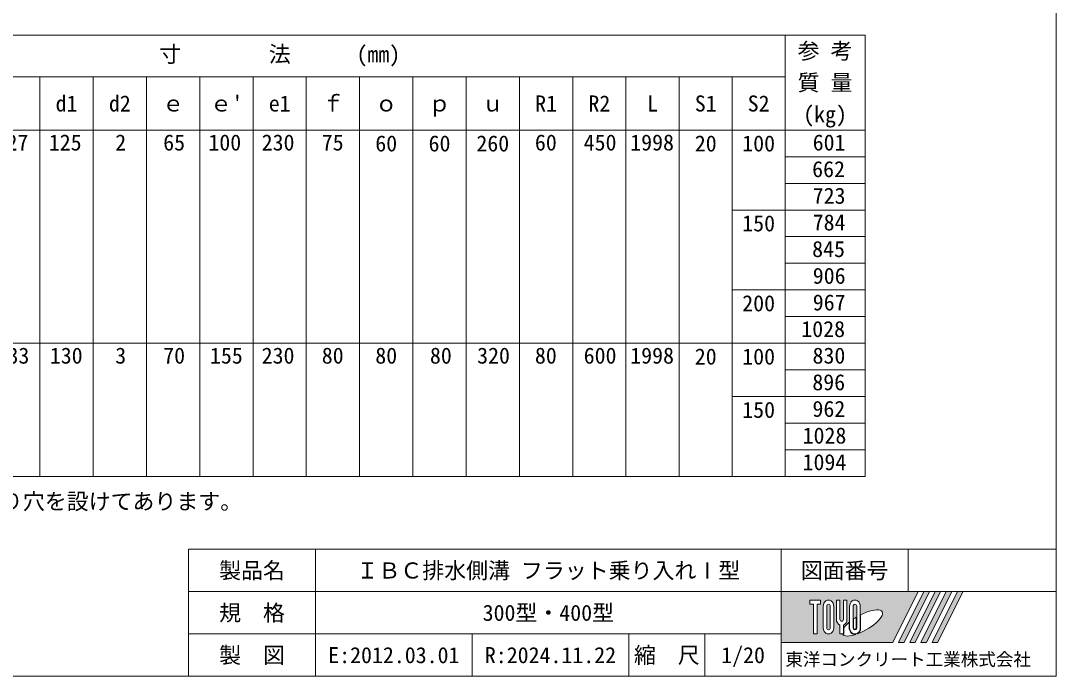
# Model space of a CAD drawing. Units: millimetres at full size; details may follow other scales. Extents: x 8967 to 12827, y 5337 to 10937.
# Drawn here: x 10381 to 12827, y 5337 to 6885 of the extents above; entities that cross this region are included whole.
import ezdxf
from ezdxf.enums import TextEntityAlignment as Align

# ---------------------------------------------------------------- set-up
doc = ezdxf.new("R2010")
doc.units = ezdxf.units.MM
doc.header["$LTSCALE"] = 10
for name, color, linetype, lineweight in [('0_2', 7, 'Continuous', 9), ('枠', 5, 'Continuous', 5), ('補助線', 8, 'Continuous', 13)]:
    doc.layers.add(name, color=color, linetype=linetype, lineweight=lineweight)
doc.styles.add('ＭＳ ゴシック', font='')
doc.styles.get('ＭＳ ゴシック').set_extended_font_data('MS Gothic')

msp = doc.modelspace()

# ---------------------------------------------------------------- hatches: boundary and pattern name
at = {"layer": '枠'}
h = msp.add_hatch(color=7, dxfattribs=at)
h.paths.add_polyline_path([(12177.32, 5536.6), (12177.32, 5416.6), (12441.32, 5416.6), (12501.32, 5536.6)])
edge = h.paths.add_edge_path(flags=16)
edge.add_ellipse((12369, 5462.73), major_axis=(47.01585, 26.31662), ratio=0.34714733951099963, start_angle=-144.31121569395435, end_angle=72.18990356030616, ccw=False)
edge.add_ellipse((12351.59, 5451.37), major_axis=(-0, 16), ratio=0.8463541875, start_angle=-160.70345584572, end_angle=-90.00000000005076)
edge.add_line((12365.13, 5451.37), (12365.13, 5481.87))
edge = h.paths.add_edge_path(flags=16)
edge.add_ellipse((12351.59, 5501.83), major_axis=(-0, 14.76923), ratio=0.8463541534423831, start_angle=-90.00000000000472, end_angle=89.99999999999545, ccw=False)
edge.add_line((12364.09, 5501.83), (12364.09, 5451.37))
edge.add_ellipse((12351.59, 5451.37), major_axis=(0, 14.76923), ratio=0.8463541534423831, start_angle=90.0000000000266, end_angle=-89.99999999997277, ccw=False)
edge.add_line((12339.09, 5451.37), (12339.09, 5501.83))
edge = h.paths.add_edge_path(flags=16)
edge.add_line((12355.76, 5501.83), (12355.76, 5451.37))
edge.add_ellipse((12351.59, 5451.37), major_axis=(-0, 4.92308), ratio=0.8463542211507153, start_angle=89.99999999997021, end_angle=-90.00000000002962, ccw=False)
edge.add_line((12347.43, 5451.37), (12347.43, 5501.83))
edge.add_ellipse((12351.59, 5501.83), major_axis=(-0, 4.92308), ratio=0.8463542211507153, start_angle=-90.00000000005912, end_angle=89.99999999994031, ccw=False)
edge = h.paths.add_edge_path(flags=16)
edge.add_line((12354.72, 5476.04), (12354.72, 5451.37))
edge.add_ellipse((12351.59, 5451.37), major_axis=(0, 3.69231), ratio=0.8463540961371586, start_angle=90.0000000001578, end_angle=-89.99999999984169, ccw=False)
edge.add_line((12348.47, 5451.37), (12348.47, 5472))
edge.add_ellipse((12369, 5462.73), major_axis=(47.01585, 26.31662), ratio=0.34714733951099963, start_angle=107.79174152027852, end_angle=126.47131839506872, ccw=False)
edge = h.paths.add_edge_path(flags=16)
edge.add_line((12332.84, 5516.6), (12332.84, 5471.37))
edge.add_ellipse((12320.34, 5471.37), major_axis=(0, 14.76923), ratio=0.8463541534423831, start_angle=-163.34116673754124, end_angle=-89.99999999998113, ccw=False)
edge.add_line((12324.51, 5457.45), (12324.51, 5436.6))
edge.add_line((12324.51, 5436.6), (12316.18, 5436.6))
edge.add_line((12316.18, 5436.6), (12316.18, 5457.45))
edge.add_ellipse((12320.34, 5471.37), major_axis=(-0, 14.76923), ratio=0.8463541534423831, start_angle=89.9999999999813, end_angle=163.34116673754113, ccw=False)
edge.add_line((12307.84, 5471.37), (12307.84, 5516.6))
edge.add_line((12307.84, 5516.6), (12316.18, 5516.6))
edge.add_line((12316.18, 5516.6), (12316.18, 5471.37))
edge.add_ellipse((12320.34, 5471.37), major_axis=(0, 4.92308), ratio=0.8463542211507153, start_angle=90.00000000004619, end_angle=-89.99999999995396)
edge.add_line((12324.51, 5471.37), (12324.51, 5516.6))
edge.add_line((12324.51, 5516.6), (12332.84, 5516.6))
edge = h.paths.add_edge_path(flags=16)
edge.add_line((12338.05, 5464.11), (12338.05, 5451.37))
edge.add_ellipse((12351.59, 5451.37), major_axis=(0, 16), ratio=0.8463541875, start_angle=90.00000000001806, end_angle=-171.54426984634338)
edge.add_ellipse((12369, 5462.73), major_axis=(47.01585, 26.31662), ratio=0.34714733951099963, start_angle=-178.6495357090032, end_angle=-148.2924418321519, ccw=False)
edge.add_line((12322.71, 5435.37), (12325.55, 5435.37))
edge.add_line((12325.55, 5435.37), (12325.55, 5450.97))
edge.add_ellipse((12369, 5462.73), major_axis=(47.01585, 26.31662), ratio=0.34714733951099963, start_angle=148.21912017273542, end_angle=165.90812154571032, ccw=False)
edge = h.paths.add_edge_path(flags=16)
edge.add_ellipse((12289.09, 5501.83), major_axis=(0, 14.76923), ratio=0.8463541534423831, start_angle=-89.9999999999693, end_angle=90.00000000003081, ccw=False)
edge.add_line((12301.59, 5501.83), (12301.59, 5451.37))
edge.add_ellipse((12289.09, 5451.37), major_axis=(-0, 14.76923), ratio=0.8463541534423831, start_angle=89.99999999998431, end_angle=-90.0000000000154, ccw=False)
edge.add_line((12276.59, 5451.37), (12276.59, 5501.83))
edge = h.paths.add_edge_path(flags=16)
edge.add_line((12293.26, 5501.83), (12293.26, 5451.37))
edge.add_ellipse((12289.09, 5451.37), major_axis=(0, 4.92308), ratio=0.8463542211507153, start_angle=90.0000000000548, end_angle=-89.99999999994566, ccw=False)
edge.add_line((12284.93, 5451.37), (12284.93, 5501.83))
edge.add_ellipse((12289.09, 5501.83), major_axis=(-0, 4.92308), ratio=0.8463542211507153, start_angle=-90.00000000005912, end_angle=89.99999999994031, ccw=False)
h.paths.add_polyline_path([(12270.34, 5516.6), (12270.34, 5506.76), (12262.01, 5506.76), (12262.01, 5436.6), (12253.68, 5436.6), (12253.68, 5506.76), (12245.34, 5506.76), (12245.34, 5516.6)], flags=16)
for points in [[(12454.52, 5416.6), (12467.72, 5416.6), (12527.72, 5536.6), (12514.52, 5536.6)], [(12554.12, 5536.6), (12540.92, 5536.6), (12480.92, 5416.6), (12494.12, 5416.6)], [(12580.52, 5536.6), (12567.32, 5536.6), (12507.32, 5416.6), (12520.52, 5416.6)], [(12606.92, 5536.6), (12593.72, 5536.6), (12533.72, 5416.6), (12546.92, 5416.6)]]:
    msp.add_hatch(color=7, dxfattribs=at).paths.add_polyline_path(points)

# ---------------------------------------------------------------- linework, layer by layer
at = {"layer": '0_2'}
for p, q in [((9419.16, 6851.51), (12375.44, 6851.51)), ((12186.63, 6851.51), (12186.63, 5808.86)), ((12375.44, 6851.51), (12375.44, 5808.86)), ((9796.78, 6752.91), (12186.63, 6752.91)), ((10426.15, 5808.86), (10426.15, 6752.91)), ((10552.02, 5808.86), (10552.02, 6752.91)), ((10677.9, 5808.86), (10677.9, 6752.91)), ((10803.77, 5808.86), (10803.77, 6752.91)), ((10929.64, 5808.86), (10929.64, 6752.91)), ((11055.52, 5808.86), (11055.52, 6752.91)), ((11181.39, 5808.86), (11181.39, 6752.91)), ((11307.26, 5808.86), (11307.26, 6752.91)), ((11433.14, 5808.86), (11433.14, 6752.91)), ((11559.01, 5808.86), (11559.01, 6752.91)), ((11684.88, 5808.86), (11684.88, 6752.91)), ((11810.76, 5808.86), (11810.76, 6752.91)), ((11936.63, 5808.86), (11936.63, 6752.91)), ((12061.63, 5808.86), (12061.63, 6752.91)), ((9419.16, 6627.03), (12375.44, 6627.03)), ((12186.63, 6564.1), (12375.44, 6564.1)), ((12186.63, 6501.16), (12375.44, 6501.16)), ((12061.63, 6438.22), (12375.44, 6438.22)), ((12186.63, 6375.29), (12375.44, 6375.29)), ((12186.63, 6312.35), (12375.44, 6312.35)), ((12061.63, 6249.41), (12375.44, 6249.41)), ((12186.63, 6186.48), (12375.44, 6186.48)), ((9419.16, 6123.54), (12186.63, 6123.54)), ((12186.63, 6123.54), (12375.44, 6123.54)), ((12186.63, 6060.6), (12375.44, 6060.6)), ((12061.63, 5997.67), (12375.44, 5997.67)), ((12186.63, 5934.73), (12375.44, 5934.73)), ((12186.63, 5871.79), (12375.44, 5871.79)), ((9419.16, 5808.86), (12375.44, 5808.86))]:
    msp.add_line(p, q, dxfattribs=at)
at = {"layer": '枠', "lineweight": 13}
for q in [(12827.3, 10936.6), (8967.3, 5336.6)]:
    msp.add_line((12827.3, 5336.6), q, dxfattribs=at)
at = {"layer": '枠', "lineweight": 20}
for p, q in [((12827.3, 5636.6), (10777.32, 5636.6)), ((10777.32, 5336.6), (10777.32, 5636.6)), ((11077.32, 5336.6), (11077.32, 5636.6)), ((12177.32, 5336.6), (12177.32, 5636.6)), ((12477.32, 5536.6), (12477.32, 5636.6)), ((12827.3, 5536.6), (10777.32, 5536.6)), ((12177.32, 5436.6), (10777.32, 5436.6)), ((11447.32, 5336.6), (11447.32, 5436.6)), ((11817.32, 5336.6), (11817.32, 5436.6)), ((11997.32, 5336.6), (11997.32, 5436.6))]:
    msp.add_line(p, q, dxfattribs=at)
at = {"layer": '枠'}
for p, q in [((12177.32, 5536.6), (12501.32, 5536.6)), ((12177.32, 5536.6), (12177.32, 5416.6)), ((12177.32, 5536.6), (12501.32, 5536.6)), ((12177.32, 5536.6), (12177.32, 5416.6)), ((12177.32, 5536.6), (12501.32, 5536.6)), ((12177.32, 5536.6), (12177.32, 5416.6)), ((12501.32, 5536.6), (12441.32, 5416.6)), ((12514.52, 5536.6), (12454.52, 5416.6)), ((12527.72, 5536.6), (12467.72, 5416.6)), ((12540.92, 5536.6), (12480.92, 5416.6)), ((12554.12, 5536.6), (12494.12, 5416.6)), ((12567.32, 5536.6), (12507.32, 5416.6)), ((12514.52, 5536.6), (12527.72, 5536.6)), ((12514.52, 5536.6), (12527.72, 5536.6)), ((12514.52, 5536.6), (12527.72, 5536.6)), ((12580.52, 5536.6), (12520.52, 5416.6)), ((12593.72, 5536.6), (12533.72, 5416.6)), ((12540.92, 5536.6), (12554.12, 5536.6)), ((12540.92, 5536.6), (12554.12, 5536.6)), ((12540.92, 5536.6), (12554.12, 5536.6)), ((12606.92, 5536.6), (12546.92, 5416.6)), ((12567.32, 5536.6), (12580.52, 5536.6)), ((12567.32, 5536.6), (12580.52, 5536.6)), ((12567.32, 5536.6), (12580.52, 5536.6)), ((12593.72, 5536.6), (12606.92, 5536.6)), ((12593.72, 5536.6), (12606.92, 5536.6)), ((12593.72, 5536.6), (12606.92, 5536.6)), ((12245.34, 5516.6), (12245.34, 5506.76)), ((12245.34, 5516.6), (12270.34, 5516.6)), ((12253.68, 5506.76), (12245.34, 5506.76)), ((12253.68, 5506.76), (12253.68, 5436.6)), ((12262.01, 5506.76), (12262.01, 5436.6)), ((12270.34, 5506.76), (12262.01, 5506.76)), ((12270.34, 5516.6), (12270.34, 5506.76)), ((12307.84, 5516.6), (12316.18, 5516.6)), ((12307.84, 5471.37), (12307.84, 5516.6)), ((12316.18, 5516.6), (12316.18, 5471.37)), ((12324.51, 5516.6), (12332.84, 5516.6)), ((12324.51, 5471.37), (12324.51, 5516.6)), ((12332.84, 5516.6), (12332.84, 5471.37)), ((12276.59, 5501.83), (12276.59, 5451.37)), ((12284.93, 5451.37), (12284.93, 5501.83)), ((12293.26, 5501.83), (12293.26, 5451.37)), ((12301.59, 5451.37), (12301.59, 5501.83)), ((12339.09, 5501.83), (12339.09, 5451.37)), ((12347.43, 5451.37), (12347.43, 5501.83)), ((12355.76, 5501.83), (12355.76, 5451.37)), ((12364.09, 5451.37), (12364.09, 5501.83)), ((12365.13, 5451.37), (12365.13, 5481.87)), ((12316.18, 5457.45), (12316.18, 5436.6)), ((12324.51, 5457.45), (12324.51, 5436.6)), ((12338.05, 5464.11), (12338.05, 5451.37)), ((12348.47, 5451.37), (12348.47, 5472)), ((12354.72, 5476.04), (12354.72, 5451.37)), ((12262.01, 5436.6), (12253.68, 5436.6)), ((12324.51, 5436.6), (12316.18, 5436.6)), ((12322.71, 5435.37), (12325.55, 5435.37)), ((12325.55, 5450.97), (12325.55, 5435.37)), ((12177.32, 5416.6), (12441.32, 5416.6)), ((12454.52, 5416.6), (12467.72, 5416.6)), ((12480.92, 5416.6), (12494.12, 5416.6)), ((12507.32, 5416.6), (12520.52, 5416.6)), ((12533.72, 5416.6), (12546.92, 5416.6))]:
    msp.add_line(p, q, dxfattribs=at)
for centre, major_axis, ratio, start_param, end_param in [((12289.09, 5501.83), (0, 14.76923), 0.846354, 4.7123889803851435, 7.853981633974938), ((12289.09, 5501.83), (-0, 4.92308), 0.846354, 4.712388980383817, 7.853981633973602), ((12351.59, 5501.83), (-0, 14.76923), 0.846354, 4.7123889803846195, 7.853981633974415), ((12351.59, 5501.83), (-0, 4.92308), 0.846354, 4.712388980383817, 7.853981633973602), ((12369, 5462.73), (47.01585, 26.31662), 0.347147, 4.262185332381571, 7.7429162813385615), ((12320.34, 5471.37), (-0, 14.76923), 0.846354, 1.5707963267946201, 2.8017557441349847), ((12320.34, 5471.37), (0, 4.92308), 0.846354, 1.5707963267955787, 4.71238898038537), ((12320.34, 5471.37), (0, 14.76923), 0.846354, 3.481429563044601, 4.712388980384969), ((12369, 5462.73), (47.01585, 26.31662), 0.347147, 2.0815196641224314, 2.5155126073167615), ((12369, 5462.73), (47.01585, 26.31662), 0.347147, 1.6817405097969864, 1.821983319661551), ((12289.09, 5451.37), (-0, 14.76923), 0.846354, 1.5707963267946643, 4.712388980384462), ((12289.09, 5451.37), (0, 4.92308), 0.846354, 1.5707963267957068, 4.7123889803854935), ((12369, 5462.73), (47.01585, 26.31662), 0.347147, 3.2093975090572187, 4.200445063285463), ((12351.59, 5451.37), (0, 16), 0.846354, 1.5707963267951635, 3.315467866329177), ((12351.59, 5451.37), (0, 14.76923), 0.846354, 1.570796326795289, 4.71238898038509), ((12351.59, 5451.37), (-0, 4.92308), 0.846354, 1.570796326794456, 4.712388980384253), ((12351.59, 5451.37), (0, 3.69231), 0.846354, 1.5707963267972287, 4.712388980387029), ((12351.59, 5451.37), (-0, 16), 0.846354, 3.5338438000142776, 4.71238898038394)]:
    msp.add_ellipse(centre, major_axis=major_axis, ratio=ratio, start_param=start_param, end_param=end_param, dxfattribs=at)
at = {"layer": '補助線'}
msp.add_line((12375.44, 6627.03), (12375.44, 6851.51), dxfattribs=at)

# ---------------------------------------------------------------- texts
at = {"layer": '0_2', "style": 'ＭＳ ゴシック'}
for s, p in [('寸\u3000\u3000\u3000\u3000法\u3000\u3000\u3000(mm)', (10992.58, 6776.1)), ('155', (10866.71, 6063.9)), ('80', (11244.33, 6063.9))]:
    msp.add_text(s, height=37.98, dxfattribs=at).set_placement(p, align=Align.BOTTOM_CENTER)
for s, p in [('参 考', (12281.04, 6814.1)), ('質 量', (12281.04, 6739.27)), ('d1', (10489.09, 6689.95)), ('d2', (10614.96, 6689.95)), ("ｅ'", (10866.71, 6689.95)), ('e1', (10992.58, 6689.95)), ('ｆ', (11118.45, 6689.95)), ('R1', (11621.95, 6689.95)), ('R2', (11747.82, 6689.95)), ('L', (11873.69, 6689.95)), ('S1', (11999.13, 6689.95)), ('S2', (12124.13, 6689.95)), ('ｅ', (10740.83, 6689.95)), ('ｏ', (11244.33, 6689.95)), ('ｐ', (11370.2, 6689.95)), ('ｕ', (11496.07, 6689.95)), ('(kg)', (12281.04, 6664.45)), ('60', (11244.33, 6595.53)), ('60', (11370.2, 6595.53)), ('260', (11496.07, 6595.53)), ('20', (11999.13, 6595.53)), ('100', (12124.13, 6595.53)), ('150', (12124.13, 6406.72)), ('200', (12124.13, 6217.91)), ('20', (11999.13, 6092.04)), ('100', (12124.13, 6092.04)), ('150', (12124.13, 5966.17))]:
    msp.add_text(s, height=37.98, dxfattribs=at).set_placement(p, align=Align.MIDDLE_CENTER)
for s, p in [('127', (10321.3, 6567.39)), ('125', (10447.17, 6567.39)), ('2', (10604.1, 6567.39)), ('65', (10717.47, 6567.39)), ('100', (10824.2, 6567.39)), ('230', (10950.07, 6567.39)), ('75', (11092.04, 6567.39)), ('60', (11595.55, 6567.39)), ('450', (11710.81, 6567.39)), ('1998', (11820.78, 6567.39)), ('601', (12251.83, 6567.39)), ('662', (12250.54, 6504.46)), ('723', (12251.83, 6441.52)), ('784', (12251.83, 6378.58)), ('845', (12250.54, 6315.65)), ('133', (10323.7, 6063.9)), ('130', (10449.57, 6063.9)), ('3', (10604.1, 6063.9)), ('70', (10717.47, 6063.9)), ('230', (10950.07, 6063.9)), ('80', (11092.04, 6063.9)), ('80', (11347.56, 6063.9)), ('320', (11459.06, 6063.9)), ('80', (11595.55, 6063.9)), ('600', (11710.81, 6063.9)), ('1998', (11820.78, 6063.9)), ('830', (12251.41, 6063.9)), ('896', (12250.97, 6000.96)), ('962', (12251.3, 5938.03)), ('1028', (12228.04, 5875.09)), ('1094', (12227.93, 5812.15)), ('(注) 側壁のセンターに施工用の吊り穴を設けてあります。', (9531.27, 5719.31))]:
    msp.add_text(s, height=37.98, dxfattribs=at).set_placement(p, align=Align.BOTTOM_LEFT)
for s, p in [('906', (12329.53, 6282.85)), ('967', (12329.53, 6219.91)), ('1028', (12328.24, 6156.97))]:
    msp.add_text(s, height=37.98, dxfattribs=at).set_placement(p, align=Align.MIDDLE_RIGHT)
at = {"layer": '枠', "color": 7, "style": 'ＭＳ ゴシック'}
for s, height, p in [('製品名', 37.98, (10927.32, 5586.6)), ('ＩＢＣ排水側溝 フラット乗り入れⅠ型', 37.98, (11627.32, 5586.6)), ('図面番号', 37.98, (12327.32, 5586.6)), ('規\u3000格', 37.98, (10927.32, 5486.6)), ('300型・400型', 37.98, (11627.32, 5486.6)), ('製\u3000図', 37.98, (10927.32, 5386.6)), ('縮\u3000尺', 37.98, (11907.32, 5386.6)), ('1/20', 37.98, (12087.32, 5386.6)), ('E:2012.03.01', 37.98, (11262.32, 5386.6)), ('R:2024.11.22', 37.98, (11632.32, 5386.6)), ('東洋コンクリート工業株式会社', 30.38, (12477.32, 5376.6))]:
    msp.add_text(s, height=height, dxfattribs=at).set_placement(p, align=Align.MIDDLE_CENTER)

doc.saveas('drawing.dxf')
